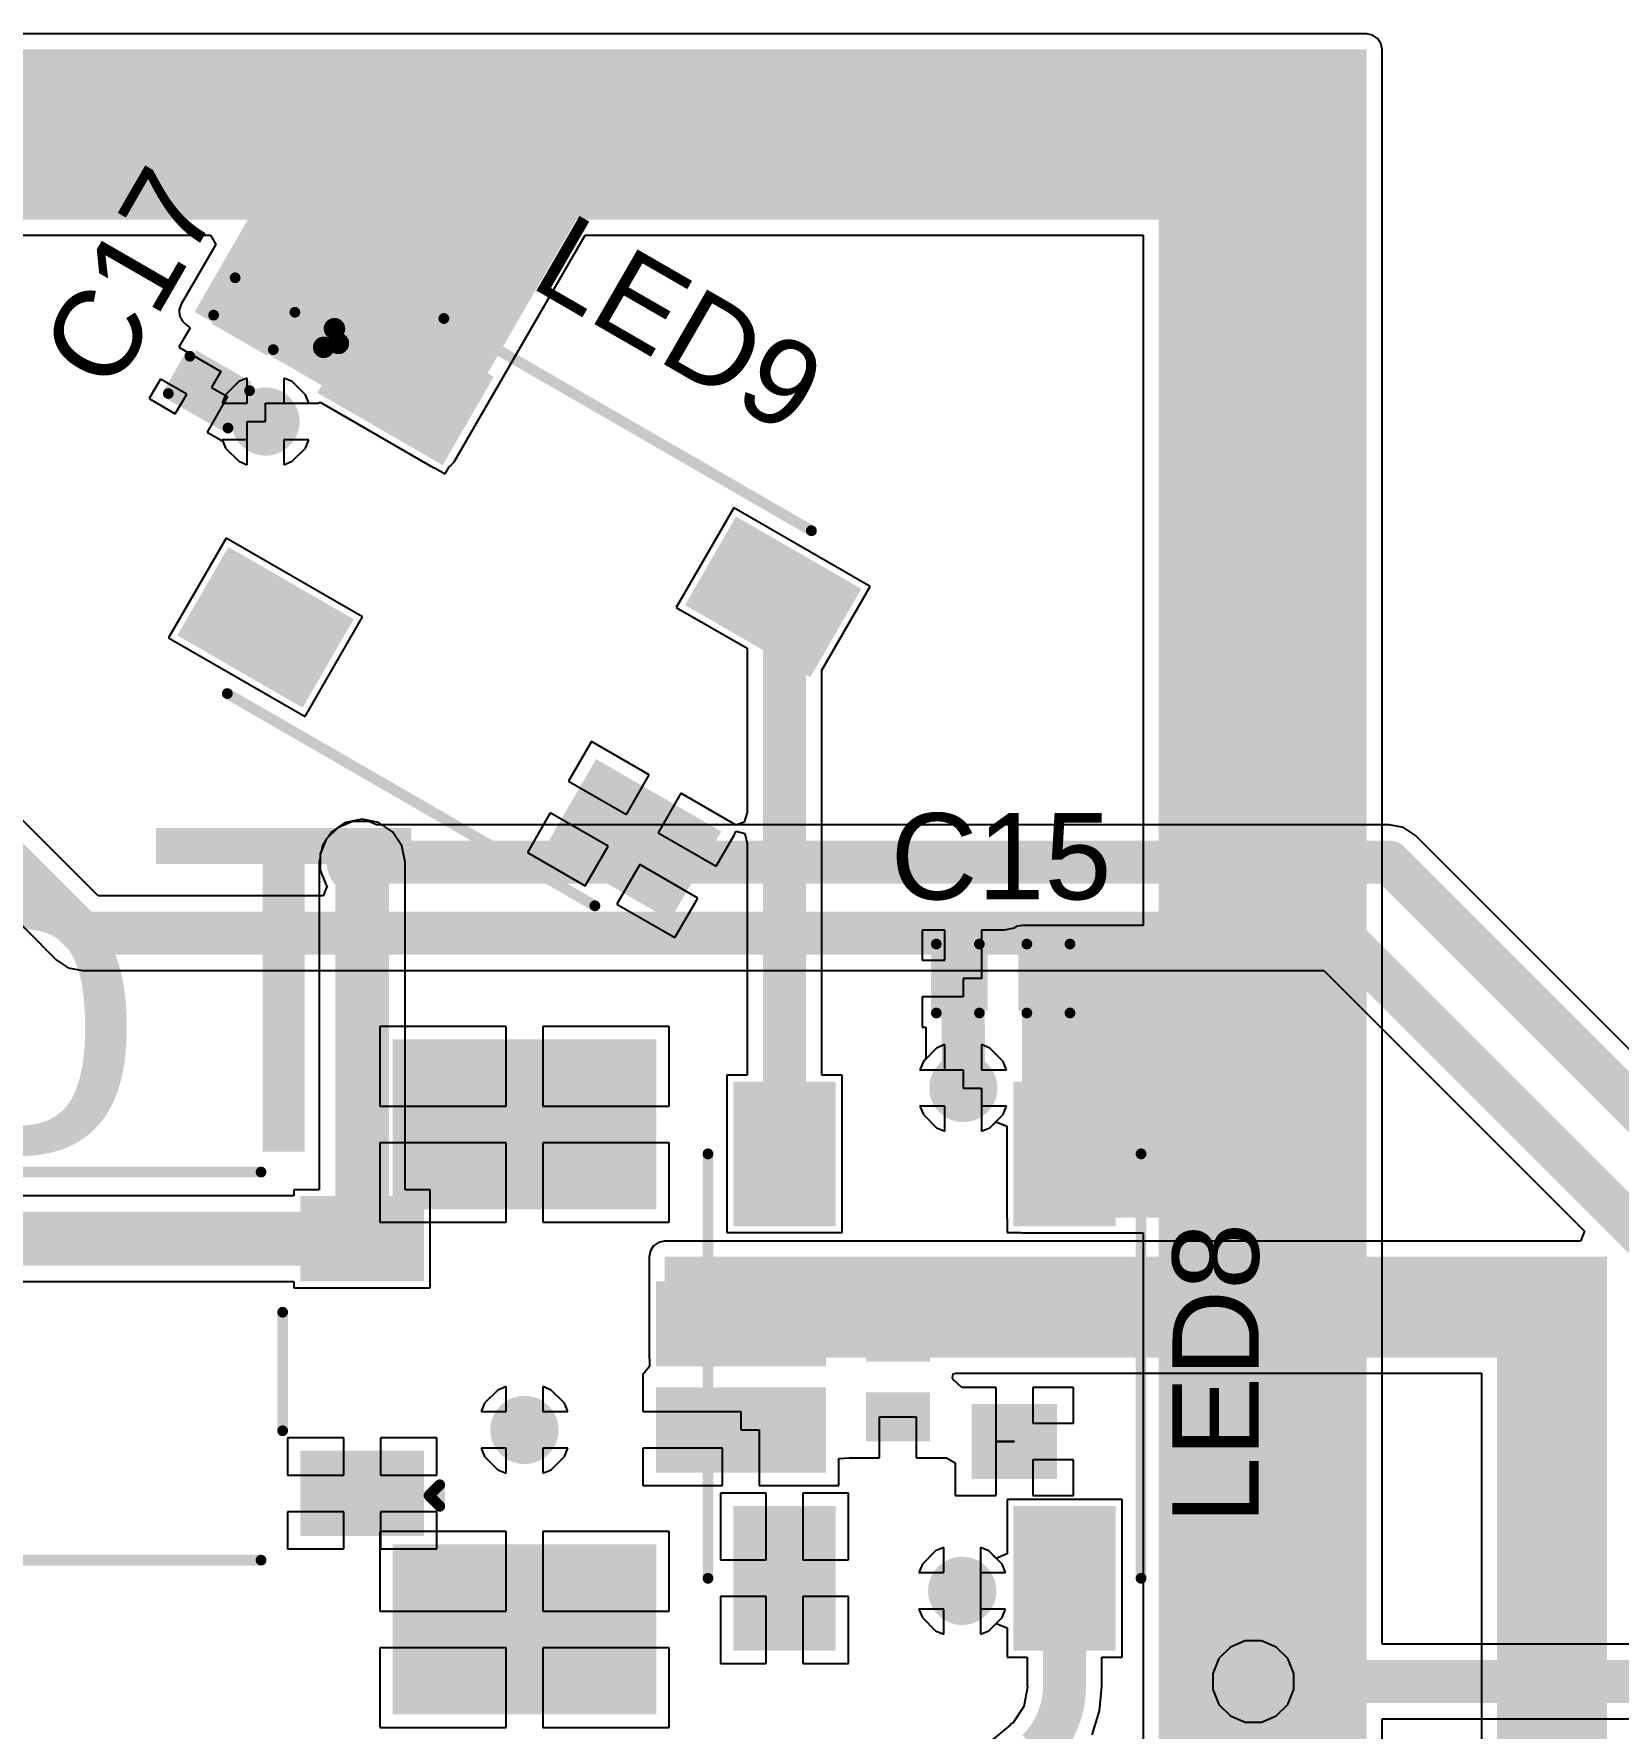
# Model space of a CAD drawing. Header units: millimetres. Extents: x -4.4 to 85, y -11.8 to 69.9.
# Drawn here: x 39.51 to 58.17, y 20.74 to 40.69 of the extents above; entities that cross this region are included whole.
import ezdxf

# ---------------------------------------------------------------- set-up
doc = ezdxf.new("R2010")
doc.units = ezdxf.units.MM
for name, color, linetype in [('BottomLayer', 5, 'Continuous'), ('BottomPaste', 16, 'Continuous'), ('BottomSolder', 6, 'Continuous'), ('TopLayer', 1, 'Continuous'), ('TopOverlay', 2, 'Continuous'), ('TopPaste', 8, 'Continuous'), ('TopSolder', 216, 'Continuous'), ('ViaHoleLayer', 16, 'Continuous')]:
    doc.layers.add(name, color=color, linetype=linetype)
doc.styles.add('Arial', font='', dxfattribs={"height": 0.2})
doc.styles.get('Arial').set_extended_font_data('Arial')

# ---------------------------------------------------------------- blocks, each defined once
blk = doc.blocks.new('GT_TC074E_H080_L1_13')
at = {"layer": 'TopLayer'}
for points in [[(-4, 1.9), (-2.75, 1.9), (-2.75, 1.1), (-4, 1.1)], [(2.75, 1.9), (4, 1.9), (4, 1.1), (2.75, 1.1)], [(-4, -1.1), (-2.75, -1.1), (-2.75, -1.9), (-4, -1.9)], [(2.75, -1.1), (4, -1.1), (4, -1.9), (2.75, -1.9)]]:
    blk.add_hatch(color=1, dxfattribs=at).paths.add_polyline_path(points)
at = {"layer": 'TopPaste'}
for points in [[(-4, 1.9), (-2.75, 1.9), (-2.75, 1.1), (-4, 1.1)], [(2.75, 1.9), (4, 1.9), (4, 1.1), (2.75, 1.1)], [(-4, -1.1), (-2.75, -1.1), (-2.75, -1.9), (-4, -1.9)], [(2.75, -1.1), (4, -1.1), (4, -1.9), (2.75, -1.9)]]:
    blk.add_hatch(color=8, dxfattribs=at).paths.add_polyline_path(points)
at = {"layer": 'TopSolder'}
for points in [[(-4.102, 2.002), (-2.648, 2.002), (-2.648, 0.998), (-4.102, 0.998)], [(2.648, 2.002), (4.102, 2.002), (4.102, 0.998), (2.648, 0.998)], [(-4.102, -0.998), (-2.648, -0.998), (-2.648, -2.002), (-4.102, -2.002)], [(2.648, -0.998), (4.102, -0.998), (4.102, -2.002), (2.648, -2.002)]]:
    blk.add_hatch(color=216, dxfattribs=at).paths.add_polyline_path(points)
at = {"layer": 'TopOverlay', "const_width": 0.127}
for points in [[(2.184, 2.286), (-2.184, 2.286)], [(-4.289, 1.652), (-4.289, 1.398)], [(-4.162, 1.525), (-4.289, 1.652)], [(-4.162, 1.525), (-4.289, 1.398)], [(-2.438, 0.762), (-2.438, -0.635)], [(2.438, 0.762), (2.438, -0.635)], [(2.184, -2.286), (-2.184, -2.286)]]:
    blk.add_lwpolyline(points, dxfattribs=at)
at = {"layer": 'TopOverlay', "const_width": 0.0635}
for points in [[(-2.216, 2.286, 1), (-2.153, 2.286, 1)], [(2.153, 2.286, 1), (2.216, 2.286, 1)], [(-4.321, 1.652, 1), (-4.258, 1.652, 1)], [(-4.321, 1.652, 1), (-4.258, 1.652, 1)], [(-4.321, 1.398, 1), (-4.258, 1.398, 1)], [(-4.321, 1.398, 1), (-4.258, 1.398, 1)], [(-4.194, 1.525, 1), (-4.131, 1.525, 1)], [(-4.194, 1.525, 1), (-4.131, 1.525, 1)], [(-2.47, 0.762, 1), (-2.407, 0.762, 1)], [(2.407, 0.762, 1), (2.47, 0.762, 1)], [(-2.47, -0.635, 1), (-2.407, -0.635, 1)], [(2.407, -0.635, 1), (2.47, -0.635, 1)], [(-2.216, -2.286, 1), (-2.153, -2.286, 1)], [(2.153, -2.286, 1), (2.216, -2.286, 1)]]:
    blk.add_lwpolyline(points, format="xyb", close=True, dxfattribs=at)
blk = doc.blocks.new('WS2812B_XF02_W_28')
at = {"layer": 'TopLayer'}
for points in [[(-3.25, 2.15), (-1.75, 2.15), (-1.75, 1.15), (-3.25, 1.15)], [(3.25, 1.15), (1.75, 1.15), (1.75, 2.15), (3.25, 2.15)], [(-3.25, -1.15), (-1.75, -1.15), (-1.75, -2.15), (-3.25, -2.15)], [(1.75, -1.15), (3.25, -1.15), (3.25, -2.15), (1.75, -2.15)]]:
    blk.add_hatch(color=1, dxfattribs=at).paths.add_polyline_path(points)
at = {"layer": 'TopPaste'}
for points in [[(-3.25, 2.15), (-1.75, 2.15), (-1.75, 1.15), (-3.25, 1.15)], [(3.25, 1.15), (1.75, 1.15), (1.75, 2.15), (3.25, 2.15)], [(-3.25, -1.15), (-1.75, -1.15), (-1.75, -2.15), (-3.25, -2.15)], [(1.75, -1.15), (3.25, -1.15), (3.25, -2.15), (1.75, -2.15)]]:
    blk.add_hatch(color=8, dxfattribs=at).paths.add_polyline_path(points)
at = {"layer": 'TopSolder'}
for points in [[(-3.352, 2.252), (-1.648, 2.252), (-1.648, 1.048), (-3.352, 1.048)], [(3.352, 1.048), (1.648, 1.048), (1.648, 2.252), (3.352, 2.252)], [(-3.352, -1.048), (-1.648, -1.048), (-1.648, -2.252), (-3.352, -2.252)], [(1.648, -1.048), (3.352, -1.048), (3.352, -2.252), (1.648, -2.252)]]:
    blk.add_hatch(color=216, dxfattribs=at).paths.add_polyline_path(points)
at = {"layer": 'TopOverlay'}
for points, const_width in [([(-2.5, 2.551), (2.5, 2.551)], 0.127), ([(-3.556, 1.549), (-3.556, 1.803)], 0.254), ([(-3.556, 1.803), (-3.429, 1.676)], 0.254), ([(-3.556, 1.549), (-3.429, 1.676)], 0.254), ([(-2.5, -2.551), (2.5, -2.551)], 0.127)]:
    blk.add_lwpolyline(points, dxfattribs=dict(at, const_width=const_width))
for points, const_width in [([(-2.532, 2.551, 1), (-2.468, 2.551, 1)], 0.0635), ([(2.468, 2.551, 1), (2.532, 2.551, 1)], 0.0635), ([(-3.619, 1.803, 1), (-3.493, 1.803, 1)], 0.127), ([(-3.619, 1.803, 1), (-3.493, 1.803, 1)], 0.127), ([(-3.493, 1.676, 1), (-3.366, 1.676, 1)], 0.127), ([(-3.493, 1.676, 1), (-3.366, 1.676, 1)], 0.127), ([(-3.619, 1.549, 1), (-3.493, 1.549, 1)], 0.127), ([(-3.619, 1.549, 1), (-3.493, 1.549, 1)], 0.127), ([(-2.532, -2.551, 1), (-2.468, -2.551, 1)], 0.0635), ([(2.468, -2.551, 1), (2.532, -2.551, 1)], 0.0635)]:
    blk.add_lwpolyline(points, format="xyb", close=True, dxfattribs=dict(at, const_width=const_width))
blk = doc.blocks.new('WS2812B_XF02_W_29')
at = {"layer": 'TopLayer'}
for points in [[(-3.25, 2.15), (-1.75, 2.15), (-1.75, 1.15), (-3.25, 1.15)], [(3.25, 1.15), (1.75, 1.15), (1.75, 2.15), (3.25, 2.15)], [(-3.25, -1.15), (-1.75, -1.15), (-1.75, -2.15), (-3.25, -2.15)], [(1.75, -1.15), (3.25, -1.15), (3.25, -2.15), (1.75, -2.15)]]:
    blk.add_hatch(color=1, dxfattribs=at).paths.add_polyline_path(points)
at = {"layer": 'TopPaste'}
for points in [[(-3.25, 2.15), (-1.75, 2.15), (-1.75, 1.15), (-3.25, 1.15)], [(3.25, 1.15), (1.75, 1.15), (1.75, 2.15), (3.25, 2.15)], [(-3.25, -1.15), (-1.75, -1.15), (-1.75, -2.15), (-3.25, -2.15)], [(1.75, -1.15), (3.25, -1.15), (3.25, -2.15), (1.75, -2.15)]]:
    blk.add_hatch(color=8, dxfattribs=at).paths.add_polyline_path(points)
at = {"layer": 'TopSolder'}
for points in [[(-3.352, 2.252), (-1.648, 2.252), (-1.648, 1.048), (-3.352, 1.048)], [(3.352, 1.048), (1.648, 1.048), (1.648, 2.252), (3.352, 2.252)], [(-3.352, -1.048), (-1.648, -1.048), (-1.648, -2.252), (-3.352, -2.252)], [(1.648, -1.048), (3.352, -1.048), (3.352, -2.252), (1.648, -2.252)]]:
    blk.add_hatch(color=216, dxfattribs=at).paths.add_polyline_path(points)
at = {"layer": 'TopOverlay'}
for points, const_width in [([(2.5, 2.551), (-2.5, 2.551)], 0.127), ([(-3.429, 1.676), (-3.556, 1.803)], 0.254), ([(-3.556, 1.549), (-3.556, 1.803)], 0.254), ([(-3.556, 1.549), (-3.429, 1.676)], 0.254), ([(2.5, -2.551), (-2.5, -2.551)], 0.127)]:
    blk.add_lwpolyline(points, dxfattribs=dict(at, const_width=const_width))
for points, const_width in [([(-2.532, 2.551, 1), (-2.468, 2.551, 1)], 0.0635), ([(2.468, 2.551, 1), (2.532, 2.551, 1)], 0.0635), ([(-3.619, 1.803, 1), (-3.493, 1.803, 1)], 0.127), ([(-3.619, 1.803, 1), (-3.493, 1.803, 1)], 0.127), ([(-3.493, 1.676, 1), (-3.365, 1.676, 1)], 0.127), ([(-3.493, 1.676, 1), (-3.365, 1.676, 1)], 0.127), ([(-3.619, 1.549, 1), (-3.493, 1.549, 1)], 0.127), ([(-3.619, 1.549, 1), (-3.493, 1.549, 1)], 0.127), ([(-2.532, -2.551, 1), (-2.468, -2.551, 1)], 0.0635), ([(2.468, -2.551, 1), (2.532, -2.551, 1)], 0.0635)]:
    blk.add_lwpolyline(points, format="xyb", close=True, dxfattribs=dict(at, const_width=const_width))
blk = doc.blocks.new('1_25_2PWB_B_37')
at = {"layer": 'BottomLayer'}
for points in [[(-3.875, 2.725), (-2.075, 2.725), (-2.075, -0.175), (-3.875, -0.175)], [(3.875, -0.175), (2.075, -0.175), (2.075, 2.725), (3.875, 2.725)], [(-1.025, -0.375), (-0.225, -0.375), (-0.225, -2.175), (-1.025, -2.175)], [(0.225, -0.375), (1.025, -0.375), (1.025, -2.175), (0.225, -2.175)]]:
    blk.add_hatch(color=5, dxfattribs=at).paths.add_polyline_path(points)
at = {"layer": 'BottomPaste'}
for points in [[(-3.875, 2.725), (-2.075, 2.725), (-2.075, -0.175), (-3.875, -0.175)], [(3.875, -0.175), (2.075, -0.175), (2.075, 2.725), (3.875, 2.725)], [(-1.025, -0.375), (-0.225, -0.375), (-0.225, -2.175), (-1.025, -2.175)], [(0.225, -0.375), (1.025, -0.375), (1.025, -2.175), (0.225, -2.175)]]:
    blk.add_hatch(color=16, dxfattribs=at).paths.add_polyline_path(points)
at = {"layer": 'BottomSolder'}
for points in [[(-3.977, 2.827), (-1.973, 2.827), (-1.973, -0.277), (-3.977, -0.277)], [(3.977, -0.277), (1.973, -0.277), (1.973, 2.827), (3.977, 2.827)], [(-1.127, -0.273), (-0.123, -0.273), (-0.123, -2.277), (-1.127, -2.277)], [(0.123, -0.273), (1.127, -0.273), (1.127, -2.277), (0.123, -2.277)]]:
    blk.add_hatch(color=6, dxfattribs=at).paths.add_polyline_path(points)
blk = doc.blocks.new('C___0402_45')
at = {"layer": 'TopLayer'}
for points in [[(-0.699, -0.318), (-0.699, 0.318), (-0.241, 0.318), (-0.241, -0.318)], [(0.241, -0.318), (0.241, 0.318), (0.699, 0.318), (0.699, -0.318)]]:
    blk.add_hatch(color=1, dxfattribs=at).paths.add_polyline_path(points)
at = {"layer": 'TopPaste'}
for points in [[(-0.699, -0.318), (-0.699, 0.318), (-0.241, 0.318), (-0.241, -0.318)], [(0.241, -0.318), (0.241, 0.318), (0.699, 0.318), (0.699, -0.318)]]:
    blk.add_hatch(color=8, dxfattribs=at).paths.add_polyline_path(points)
at = {"layer": 'TopSolder'}
for points in [[(-0.758, -0.377), (-0.758, 0.377), (-0.181, 0.377), (-0.181, -0.377)], [(0.181, -0.377), (0.181, 0.377), (0.758, 0.377), (0.758, -0.377)]]:
    blk.add_hatch(color=216, dxfattribs=at).paths.add_polyline_path(points)
at = {"layer": 'TopOverlay', "const_width": 0.127}
for points in [[(-0.787, 0.406), (-0.787, -0.406)], [(-0.787, 0.406), (-0.279, 0.406)], [(0.279, 0.406), (0.787, 0.406)], [(0.787, 0.406), (0.787, -0.406)], [(-0.787, -0.406), (-0.279, -0.406)], [(0.279, -0.406), (0.787, -0.406)]]:
    blk.add_lwpolyline(points, dxfattribs=at)
at = {"layer": 'TopOverlay', "const_width": 0.0635}
for points in [[(-0.819, 0.406, 1), (-0.756, 0.406, 1)], [(-0.819, 0.406, 1), (-0.756, 0.406, 1)], [(-0.311, 0.406, 1), (-0.248, 0.406, 1)], [(0.248, 0.406, 1), (0.311, 0.406, 1)], [(0.756, 0.406, 1), (0.819, 0.406, 1)], [(0.756, 0.406, 1), (0.819, 0.406, 1)], [(-0.819, -0.406, 1), (-0.756, -0.406, 1)], [(-0.819, -0.406, 1), (-0.756, -0.406, 1)], [(-0.311, -0.406, 1), (-0.248, -0.406, 1)], [(0.248, -0.406, 1), (0.311, -0.406, 1)], [(0.756, -0.406, 1), (0.819, -0.406, 1)], [(0.756, -0.406, 1), (0.819, -0.406, 1)]]:
    blk.add_lwpolyline(points, format="xyb", close=True, dxfattribs=at)
blk = doc.blocks.new('C___0402_47')
at = {"layer": 'TopLayer'}
for points in [[(-0.699, -0.318), (-0.699, 0.318), (-0.241, 0.318), (-0.241, -0.318)], [(0.241, -0.318), (0.241, 0.318), (0.699, 0.318), (0.699, -0.318)]]:
    blk.add_hatch(color=1, dxfattribs=at).paths.add_polyline_path(points)
at = {"layer": 'TopPaste'}
for points in [[(-0.699, -0.318), (-0.699, 0.318), (-0.241, 0.318), (-0.241, -0.318)], [(0.241, -0.318), (0.241, 0.318), (0.699, 0.318), (0.699, -0.318)]]:
    blk.add_hatch(color=8, dxfattribs=at).paths.add_polyline_path(points)
at = {"layer": 'TopSolder'}
for points in [[(-0.758, -0.377), (-0.758, 0.377), (-0.181, 0.377), (-0.181, -0.377)], [(0.181, -0.377), (0.181, 0.377), (0.758, 0.377), (0.758, -0.377)]]:
    blk.add_hatch(color=216, dxfattribs=at).paths.add_polyline_path(points)
at = {"layer": 'TopOverlay', "const_width": 0.127}
for points in [[(-0.787, -0.406), (-0.787, 0.406)], [(-0.787, 0.406), (-0.279, 0.406)], [(0.279, 0.406), (0.787, 0.406)], [(0.787, -0.406), (0.787, 0.406)], [(-0.787, -0.406), (-0.279, -0.406)], [(0.279, -0.406), (0.787, -0.406)]]:
    blk.add_lwpolyline(points, dxfattribs=at)
at = {"layer": 'TopOverlay', "const_width": 0.0635}
for points in [[(-0.819, 0.406, 1), (-0.756, 0.406, 1)], [(-0.819, 0.406, 1), (-0.756, 0.406, 1)], [(-0.311, 0.406, 1), (-0.248, 0.406, 1)], [(0.248, 0.406, 1), (0.311, 0.406, 1)], [(0.756, 0.406, 1), (0.819, 0.406, 1)], [(0.756, 0.406, 1), (0.819, 0.406, 1)], [(-0.819, -0.406, 1), (-0.756, -0.406, 1)], [(-0.819, -0.406, 1), (-0.756, -0.406, 1)], [(-0.311, -0.406, 1), (-0.248, -0.406, 1)], [(0.248, -0.406, 1), (0.311, -0.406, 1)], [(0.756, -0.406, 1), (0.819, -0.406, 1)], [(0.756, -0.406, 1), (0.819, -0.406, 1)]]:
    blk.add_lwpolyline(points, format="xyb", close=True, dxfattribs=at)
blk = doc.blocks.new('C___0603_B_58')
at = {"layer": 'BottomLayer'}
for points in [[(-1.143, -0.445), (-1.143, 0.445), (-0.381, 0.445), (-0.381, -0.445)], [(0.381, -0.445), (0.381, 0.445), (1.143, 0.445), (1.143, -0.445)]]:
    blk.add_hatch(color=5, dxfattribs=at).paths.add_polyline_path(points)
at = {"layer": 'BottomPaste'}
for points in [[(-1.143, -0.445), (-1.143, 0.445), (-0.381, 0.445), (-0.381, -0.445)], [(0.381, -0.445), (0.381, 0.445), (1.143, 0.445), (1.143, -0.445)]]:
    blk.add_hatch(color=16, dxfattribs=at).paths.add_polyline_path(points)
at = {"layer": 'BottomSolder'}
for points in [[(-1.203, -0.504), (-1.203, 0.504), (-0.321, 0.504), (-0.321, -0.504)], [(0.321, -0.504), (0.321, 0.504), (1.203, 0.504), (1.203, -0.504)]]:
    blk.add_hatch(color=6, dxfattribs=at).paths.add_polyline_path(points)
blk = doc.blocks.new('C___0402_B_60')
at = {"layer": 'BottomLayer'}
for points in [[(-0.241, 0.318), (-0.241, -0.318), (-0.699, -0.318), (-0.699, 0.318)], [(0.699, 0.318), (0.699, -0.318), (0.241, -0.318), (0.241, 0.318)]]:
    blk.add_hatch(color=5, dxfattribs=at).paths.add_polyline_path(points)
at = {"layer": 'BottomPaste'}
for points in [[(-0.241, 0.318), (-0.241, -0.318), (-0.699, -0.318), (-0.699, 0.318)], [(0.699, 0.318), (0.699, -0.318), (0.241, -0.318), (0.241, 0.318)]]:
    blk.add_hatch(color=16, dxfattribs=at).paths.add_polyline_path(points)
at = {"layer": 'BottomSolder'}
for points in [[(-0.181, 0.377), (-0.181, -0.377), (-0.758, -0.377), (-0.758, 0.377)], [(0.758, 0.377), (0.758, -0.377), (0.181, -0.377), (0.181, 0.377)]]:
    blk.add_hatch(color=6, dxfattribs=at).paths.add_polyline_path(points)

msp = doc.modelspace()

# ---------------------------------------------------------------- hatches: boundary and pattern name
at = {"layer": 'BottomLayer'}
h = msp.add_hatch(color=5, dxfattribs=at)
edge = h.paths.add_edge_path()
edge.add_arc((42.237, 36.128), 0.3, 0, 360)
h = msp.add_hatch(color=5, dxfattribs=at)
edge = h.paths.add_edge_path()
edge.add_arc((43.358, 30.937), 0.3, 0, 360)
h = msp.add_hatch(color=5, dxfattribs=at)
edge = h.paths.add_edge_path()
edge.add_arc((50.457, 28.276), 0.3, 0, 360)
for points in [[(46.937, 25.098), (57.404, 25.098), (57.404, 26.289), (46.937, 26.289)], [(56.744, 1.537), (58.039, 1.537), (58.039, 26.289), (56.744, 26.289)]]:
    msp.add_hatch(color=5, dxfattribs=at).paths.add_polyline_path(points)
h = msp.add_hatch(color=5, dxfattribs=at)
edge = h.paths.add_edge_path()
edge.add_arc((45.287, 24.248), 0.3, 0, 360)
h = msp.add_hatch(color=5, dxfattribs=at)
edge = h.paths.add_edge_path()
edge.add_arc((50.444, 22.352), 0.3, 0, 360)
h = msp.add_hatch(color=5, dxfattribs=at)
edge = h.paths.add_edge_path()
edge.add_arc((53.873, 21.285), 0.3, 0, 360)
at = {"layer": 'BottomSolder'}
h = msp.add_hatch(color=6, dxfattribs=at)
edge = h.paths.add_edge_path()
edge.add_arc((42.237, 36.128), 0.402, 0, 360)
h = msp.add_hatch(color=6, dxfattribs=at)
edge = h.paths.add_edge_path()
edge.add_arc((43.358, 30.937), 0.402, 0, 360)
h = msp.add_hatch(color=6, dxfattribs=at)
edge = h.paths.add_edge_path()
edge.add_arc((50.457, 28.276), 0.402, 0, 360)
h = msp.add_hatch(color=6, dxfattribs=at)
edge = h.paths.add_edge_path()
edge.add_arc((45.287, 24.248), 0.402, 0, 360)
h = msp.add_hatch(color=6, dxfattribs=at)
edge = h.paths.add_edge_path()
edge.add_arc((50.444, 22.352), 0.402, 0, 360)
h = msp.add_hatch(color=6, dxfattribs=at)
edge = h.paths.add_edge_path()
edge.add_arc((53.873, 21.285), 0.402, 0, 360)
at = {"layer": 'TopLayer'}
for points in [[(24.155, 38.506), (55.21, 38.506), (55.21, 40.513), (24.155, 40.513)], [(52.759, 10.369), (55.21, 10.369), (55.21, 40.513), (52.759, 40.513)], [(41.401, 37.419), (44.303, 35.744), (45.898, 38.506), (42.996, 40.182)], [(55.21, 30.01), (51.15, 30.01), (51.15, 26.75), (55.21, 26.75)]]:
    msp.add_hatch(color=1, dxfattribs=at).paths.add_polyline_path(points)
h = msp.add_hatch(color=1, dxfattribs=at)
edge = h.paths.add_edge_path()
edge.add_arc((42.237, 36.128), 0.3, 0, 360)
h = msp.add_hatch(color=1, dxfattribs=at)
edge = h.paths.add_edge_path()
edge.add_arc((43.358, 30.937), 0.3, 0, 360)
h = msp.add_hatch(color=1, dxfattribs=at)
edge = h.paths.add_edge_path()
edge.add_arc((50.457, 28.276), 0.3, 0, 360)
h = msp.add_hatch(color=1, dxfattribs=at)
edge = h.paths.add_edge_path()
edge.add_arc((45.287, 24.248), 0.3, 0, 360)
h = msp.add_hatch(color=1, dxfattribs=at)
edge = h.paths.add_edge_path()
edge.add_arc((50.444, 22.352), 0.3, 0, 360)
h = msp.add_hatch(color=1, dxfattribs=at)
edge = h.paths.add_edge_path()
edge.add_arc((53.873, 21.285), 0.3, 0, 360)
at = {"layer": 'TopSolder'}
h = msp.add_hatch(color=216, dxfattribs=at)
edge = h.paths.add_edge_path()
edge.add_arc((42.237, 36.128), 0.402, 0, 360)
h = msp.add_hatch(color=216, dxfattribs=at)
edge = h.paths.add_edge_path()
edge.add_arc((43.358, 30.937), 0.402, 0, 360)
h = msp.add_hatch(color=216, dxfattribs=at)
edge = h.paths.add_edge_path()
edge.add_arc((50.457, 28.276), 0.402, 0, 360)
h = msp.add_hatch(color=216, dxfattribs=at)
edge = h.paths.add_edge_path()
edge.add_arc((45.287, 24.248), 0.402, 0, 360)
h = msp.add_hatch(color=216, dxfattribs=at)
edge = h.paths.add_edge_path()
edge.add_arc((50.444, 22.352), 0.402, 0, 360)
h = msp.add_hatch(color=216, dxfattribs=at)
edge = h.paths.add_edge_path()
edge.add_arc((53.873, 21.285), 0.402, 0, 360)
at = {"layer": 'ViaHoleLayer'}
h = msp.add_hatch(color=16, dxfattribs=at)
edge = h.paths.add_edge_path()
edge.add_arc((42.237, 36.128), 0.15, 0, 360)
h = msp.add_hatch(color=16, dxfattribs=at)
edge = h.paths.add_edge_path()
edge.add_arc((43.358, 30.937), 0.15, 0, 360)
h = msp.add_hatch(color=16, dxfattribs=at)
edge = h.paths.add_edge_path()
edge.add_arc((50.457, 28.276), 0.15, 0, 360)
h = msp.add_hatch(color=16, dxfattribs=at)
edge = h.paths.add_edge_path()
edge.add_arc((45.287, 24.248), 0.15, 0, 360)
h = msp.add_hatch(color=16, dxfattribs=at)
edge = h.paths.add_edge_path()
edge.add_arc((50.444, 22.352), 0.15, 0, 360)
h = msp.add_hatch(color=16, dxfattribs=at)
edge = h.paths.add_edge_path()
edge.add_arc((53.873, 21.285), 0.15, 0, 360)

# ---------------------------------------------------------------- linework, layer by layer
at = {"layer": 'BottomLayer'}
for p, q in [((41.923, 36.598), (41.767, 36.442)), ((42.021, 36.638), (41.923, 36.598)), ((42.021, 36.344), (42.021, 36.638)), ((42.551, 36.598), (42.453, 36.638)), ((42.453, 36.638), (42.453, 36.344)), ((42.707, 36.442), (42.551, 36.598)), ((41.767, 36.442), (41.727, 36.344)), ((41.727, 36.344), (42.021, 36.344)), ((42.453, 36.344), (42.747, 36.344)), ((42.747, 36.344), (42.707, 36.442)), ((42.021, 35.912), (41.727, 35.912)), ((41.727, 35.912), (41.767, 35.814)), ((41.767, 35.814), (41.923, 35.659)), ((42.021, 35.618), (42.021, 35.912)), ((42.747, 35.912), (42.453, 35.912)), ((42.453, 35.912), (42.453, 35.618)), ((42.551, 35.659), (42.707, 35.814)), ((42.707, 35.814), (42.747, 35.912)), ((41.923, 35.659), (42.021, 35.618)), ((42.453, 35.618), (42.551, 35.659)), ((40.264, 30.539), (37.859, 32.944)), ((37.107, 32.45), (39.77, 29.788)), ((43.087, 31.342), (42.953, 31.208)), ((43.263, 31.415), (43.087, 31.342)), ((43.453, 31.415), (43.263, 31.415)), ((43.543, 31.377), (43.453, 31.415)), ((55.474, 31.377), (43.543, 31.377)), ((55.642, 31.344), (55.474, 31.377)), ((55.785, 31.249), (55.642, 31.344)), ((42.953, 31.208), (42.88, 31.032)), ((60.196, 26.837), (55.785, 31.249)), ((42.88, 31.032), (42.88, 30.842)), ((42.88, 30.842), (42.953, 30.667)), ((42.914, 30.539), (40.264, 30.539)), ((42.963, 30.657), (42.914, 30.539)), ((42.953, 30.667), (42.963, 30.657)), ((39.77, 29.788), (39.913, 29.692)), ((39.913, 29.692), (40.081, 29.659)), ((40.081, 29.659), (54.705, 29.659)), ((54.705, 29.659), (57.776, 26.588)), ((45.071, 29.002), (43.583, 29.002)), ((43.583, 29.002), (43.583, 28.064)), ((45.071, 28.064), (45.071, 29.002)), ((46.991, 29.002), (45.503, 29.002)), ((45.503, 29.002), (45.503, 28.064)), ((46.991, 28.064), (46.991, 29.002)), ((50.143, 28.746), (49.987, 28.59)), ((50.241, 28.787), (50.143, 28.746)), ((50.241, 28.492), (50.241, 28.787)), ((50.77, 28.746), (50.672, 28.787)), ((50.672, 28.787), (50.672, 28.492)), ((50.926, 28.59), (50.77, 28.746)), ((49.987, 28.59), (49.946, 28.492)), ((50.967, 28.492), (50.926, 28.59)), ((49.946, 28.492), (50.241, 28.492)), ((50.672, 28.492), (50.967, 28.492)), ((43.583, 28.064), (45.071, 28.064)), ((45.503, 28.064), (46.991, 28.064)), ((50.241, 28.061), (49.946, 28.061)), ((49.946, 28.061), (49.987, 27.963)), ((49.987, 27.963), (50.143, 27.807)), ((50.241, 27.766), (50.241, 28.061)), ((50.967, 28.061), (50.672, 28.061)), ((50.672, 28.061), (50.672, 27.766)), ((50.77, 27.807), (50.926, 27.963)), ((50.926, 27.963), (50.967, 28.061)), ((50.143, 27.807), (50.241, 27.766)), ((50.672, 27.766), (50.77, 27.807)), ((45.071, 27.632), (43.583, 27.632)), ((43.583, 27.632), (43.583, 26.694)), ((45.071, 26.694), (45.071, 27.632)), ((46.991, 27.632), (45.503, 27.632)), ((45.503, 27.632), (45.503, 26.694)), ((46.991, 26.694), (46.991, 27.632)), ((43.583, 26.694), (45.071, 26.694)), ((45.503, 26.694), (46.991, 26.694)), ((57.776, 26.588), (57.728, 26.47)), ((46.77, 26.358), (46.756, 26.289)), ((46.809, 26.417), (46.77, 26.358)), ((46.868, 26.456), (46.809, 26.417)), ((46.937, 26.47), (46.868, 26.456)), ((57.728, 26.47), (46.937, 26.47)), ((46.756, 26.289), (46.756, 25.098)), ((46.759, 24.997), (46.683, 24.902)), ((46.756, 25.098), (46.759, 25.08)), ((46.759, 25.08), (46.759, 24.997)), ((45.071, 24.758), (44.973, 24.718)), ((45.071, 24.464), (45.071, 24.758)), ((45.601, 24.718), (45.503, 24.758)), ((45.503, 24.758), (45.503, 24.464)), ((46.683, 24.902), (46.683, 24.825)), ((46.683, 24.825), (46.683, 24.464)), ((50.331, 24.861), (50.338, 24.907)), ((50.342, 24.839), (50.331, 24.861)), ((50.338, 24.907), (50.372, 24.917)), ((50.44, 24.746), (50.342, 24.839)), ((50.372, 24.917), (56.562, 24.917)), ((56.562, 24.917), (56.562, 1.537)), ((44.817, 24.562), (44.777, 24.464)), ((44.973, 24.718), (44.817, 24.562)), ((45.757, 24.562), (45.601, 24.718)), ((45.797, 24.464), (45.757, 24.562)), ((50.842, 24.746), (50.44, 24.746)), ((50.842, 24.111), (50.842, 24.746)), ((51.756, 24.746), (51.274, 24.746)), ((51.274, 24.746), (51.274, 24.327)), ((51.756, 24.327), (51.756, 24.746)), ((44.777, 24.464), (45.071, 24.464)), ((45.503, 24.464), (45.797, 24.464)), ((46.683, 24.464), (47.837, 24.464)), ((47.837, 24.464), (47.837, 24.248)), ((49.47, 23.92), (49.47, 24.403)), ((49.47, 24.403), (49.902, 24.403)), ((49.902, 24.403), (49.902, 23.92)), ((47.837, 24.248), (48.053, 24.248)), ((48.053, 24.248), (48.053, 23.594)), ((51.274, 24.327), (51.756, 24.327)), ((45.071, 24.032), (44.777, 24.032)), ((44.777, 24.032), (44.817, 23.934)), ((45.071, 23.738), (45.071, 24.032)), ((45.797, 24.032), (45.503, 24.032)), ((45.503, 24.032), (45.503, 23.738)), ((45.757, 23.934), (45.797, 24.032)), ((47.621, 24.032), (46.683, 24.032)), ((46.683, 24.032), (46.683, 23.594)), ((47.621, 23.594), (47.621, 24.032)), ((50.842, 23.476), (50.842, 24.111)), ((50.842, 24.111), (51.058, 24.111)), ((51.058, 24.111), (50.842, 24.111)), ((51.058, 24.111), (51.058, 24.111)), ((44.817, 23.934), (44.973, 23.778)), ((44.973, 23.778), (45.071, 23.738)), ((45.503, 23.738), (45.601, 23.778)), ((45.601, 23.778), (45.757, 23.934)), ((48.991, 23.913), (49.115, 23.92)), ((48.991, 23.594), (48.991, 23.913)), ((49.115, 23.92), (49.118, 23.92)), ((49.118, 23.92), (49.47, 23.92)), ((49.902, 23.92), (50.232, 23.92)), ((50.232, 23.92), (50.258, 23.92)), ((50.258, 23.92), (50.359, 23.859)), ((50.359, 23.859), (50.359, 23.476)), ((51.756, 23.895), (51.274, 23.895)), ((51.274, 23.895), (51.274, 23.476)), ((51.756, 23.476), (51.756, 23.895)), ((46.683, 23.594), (47.621, 23.594)), ((48.053, 23.594), (48.991, 23.594)), ((50.359, 23.476), (50.842, 23.476)), ((51.274, 23.476), (51.756, 23.476)), ((45.071, 23.052), (43.583, 23.052)), ((43.583, 23.052), (43.583, 22.114)), ((45.071, 22.114), (45.071, 23.052)), ((46.991, 23.052), (45.503, 23.052)), ((45.503, 23.052), (45.503, 22.114)), ((46.991, 22.114), (46.991, 23.052)), ((50.131, 22.822), (49.975, 22.666)), ((50.228, 22.862), (50.131, 22.822)), ((50.228, 22.568), (50.228, 22.862)), ((50.758, 22.822), (50.66, 22.862)), ((50.66, 22.862), (50.66, 22.568)), ((50.914, 22.666), (50.758, 22.822)), ((49.975, 22.666), (49.934, 22.568)), ((49.934, 22.568), (50.228, 22.568)), ((50.66, 22.568), (50.955, 22.568)), ((50.955, 22.568), (50.914, 22.666)), ((43.583, 22.114), (45.071, 22.114)), ((45.503, 22.114), (46.991, 22.114)), ((50.228, 22.136), (49.934, 22.136)), ((49.934, 22.136), (49.975, 22.038)), ((49.975, 22.038), (50.131, 21.882)), ((50.228, 21.842), (50.228, 22.136)), ((50.955, 22.136), (50.66, 22.136)), ((50.66, 22.136), (50.66, 21.842)), ((50.758, 21.882), (50.914, 22.038)), ((50.914, 22.038), (50.955, 22.136)), ((50.131, 21.882), (50.228, 21.842)), ((50.66, 21.842), (50.758, 21.882)), ((53.778, 21.763), (53.603, 21.69)), ((53.968, 21.763), (53.778, 21.763)), ((54.144, 21.69), (53.968, 21.763)), ((45.071, 21.682), (43.583, 21.682)), ((43.583, 21.682), (43.583, 20.744)), ((45.071, 20.744), (45.071, 21.682)), ((46.991, 21.682), (45.503, 21.682)), ((45.503, 21.682), (45.503, 20.744)), ((46.991, 20.744), (46.991, 21.682)), ((53.468, 21.556), (53.396, 21.38)), ((53.603, 21.69), (53.468, 21.556)), ((54.278, 21.556), (54.144, 21.69)), ((54.351, 21.38), (54.278, 21.556)), ((53.396, 21.38), (53.396, 21.19)), ((54.351, 21.19), (54.351, 21.38)), ((53.396, 21.19), (53.468, 21.015)), ((54.278, 21.015), (54.351, 21.19)), ((53.468, 21.015), (53.603, 20.88)), ((54.144, 20.88), (54.278, 21.015)), ((53.603, 20.88), (53.778, 20.807)), ((53.778, 20.807), (53.968, 20.807)), ((53.968, 20.807), (54.144, 20.88)), ((43.583, 20.744), (45.071, 20.744)), ((45.503, 20.744), (46.991, 20.744))]:
    msp.add_line(p, q, dxfattribs=at)
at = {"layer": 'BottomLayer', "const_width": 0.508}
for points in [[(37.419, 32.762), (40.081, 30.099)], [(43.358, 30.937), (55.474, 30.937)], [(55.474, 30.937), (60.014, 26.397)], [(40.081, 30.099), (54.887, 30.099)], [(54.887, 30.099), (60.267, 24.719)]]:
    msp.add_lwpolyline(points, dxfattribs=at)
at = {"layer": 'BottomLayer', "const_width": 0.254}
for points in [[(43.231, 30.937, 1), (43.485, 30.937, 1)], [(55.347, 30.937, 1), (55.601, 30.937, 1)], [(55.347, 30.937, 1), (55.601, 30.937, 1)], [(39.954, 30.099, 1), (40.208, 30.099, 1)], [(39.954, 30.099, 1), (40.208, 30.099, 1)], [(54.76, 30.099, 1), (55.014, 30.099, 1)], [(54.76, 30.099, 1), (55.014, 30.099, 1)]]:
    msp.add_lwpolyline(points, format="xyb", close=True, dxfattribs=at)
at = {"layer": 'TopLayer'}
for p, q in [((55.21, 40.694), (24.106, 40.694)), ((55.279, 40.68), (55.21, 40.694)), ((55.338, 40.641), (55.279, 40.68)), ((55.377, 40.582), (55.338, 40.641)), ((55.391, 40.513), (55.377, 40.582)), ((55.391, 21.725), (55.391, 40.513)), ((30.756, 38.325), (41.587, 38.325)), ((41.587, 38.325), (41.651, 38.215)), ((44.46, 35.653), (46.002, 38.325)), ((46.002, 38.325), (52.577, 38.325)), ((52.577, 38.325), (52.577, 30.191)), ((41.651, 38.215), (41.244, 37.51)), ((41.244, 37.51), (41.221, 37.443)), ((41.221, 37.443), (41.225, 37.373)), ((41.225, 37.373), (41.257, 37.309)), ((41.349, 37.233), (41.215, 37.002)), ((41.257, 37.309), (41.31, 37.262)), ((41.31, 37.262), (41.349, 37.233)), ((41.215, 37.002), (41.71, 36.716)), ((41, 36.628), (40.866, 36.397)), ((41.308, 36.45), (41, 36.628)), ((41.71, 36.716), (41.602, 36.529)), ((41.602, 36.529), (41.789, 36.421)), ((40.866, 36.397), (41.174, 36.219)), ((41.174, 36.219), (41.308, 36.45)), ((41.789, 36.421), (41.548, 36.003)), ((42.237, 36.128), (42.237, 36.344)), ((42.237, 36.344), (42.866, 36.344)), ((42.866, 36.344), (42.88, 36.356)), ((42.88, 36.356), (44.212, 35.587)), ((42.021, 35.618), (42.021, 36.128)), ((42.021, 36.128), (42.237, 36.128)), ((41.548, 36.003), (41.733, 35.897)), ((41.733, 35.897), (41.767, 35.814)), ((41.767, 35.814), (41.923, 35.659)), ((42.747, 35.912), (42.453, 35.912)), ((42.453, 35.912), (42.453, 35.618)), ((42.551, 35.659), (42.707, 35.814)), ((42.707, 35.814), (42.747, 35.912)), ((41.923, 35.659), (42.021, 35.618)), ((42.453, 35.618), (42.551, 35.659)), ((44.212, 35.587), (44.229, 35.581)), ((44.229, 35.581), (44.352, 35.51)), ((44.352, 35.51), (44.399, 35.593)), ((44.399, 35.593), (44.413, 35.6)), ((44.413, 35.6), (44.46, 35.653)), ((44.46, 35.653), (44.46, 35.653)), ((47.752, 35.112), (47.075, 33.938)), ((49.359, 34.184), (47.752, 35.112)), ((41.772, 34.754), (41.095, 33.58)), ((43.379, 33.826), (41.772, 34.754)), ((48.79, 33.199), (49.359, 34.184)), ((47.075, 33.938), (47.91, 33.456)), ((42.702, 32.652), (43.379, 33.826)), ((41.095, 33.58), (42.702, 32.652)), ((47.91, 33.456), (47.91, 31.52)), ((48.79, 28.428), (48.79, 33.199)), ((46.075, 32.358), (45.805, 31.892)), ((46.757, 31.964), (46.075, 32.358)), ((46.488, 31.498), (46.757, 31.964)), ((45.805, 31.892), (46.488, 31.498)), ((47.131, 31.748), (46.862, 31.282)), ((47.726, 31.405), (47.131, 31.748)), ((43.082, 31.337), (43.018, 31.294)), ((43.087, 31.342), (43.082, 31.337)), ((43.094, 31.345), (43.087, 31.342)), ((43.182, 31.404), (43.094, 31.345)), ((43.375, 31.442), (43.182, 31.404)), ((43.568, 31.404), (43.375, 31.442)), ((43.732, 31.294), (43.568, 31.404)), ((45.59, 31.518), (45.321, 31.052)), ((46.272, 31.124), (45.59, 31.518)), ((47.783, 31.372), (47.726, 31.405)), ((47.874, 31.408), (47.783, 31.372)), ((47.91, 31.52), (47.874, 31.408)), ((47.874, 31.408), (47.874, 31.408)), ((47.874, 31.408), (47.874, 31.408)), ((42.941, 31.179), (42.908, 31.13)), ((42.953, 31.208), (42.941, 31.179)), ((42.975, 31.23), (42.953, 31.208)), ((43.018, 31.294), (42.975, 31.23)), ((43.842, 31.13), (43.732, 31.294)), ((46.862, 31.282), (47.544, 30.888)), ((47.544, 30.888), (47.756, 31.255)), ((47.756, 31.255), (47.783, 31.301)), ((47.783, 31.301), (47.882, 31.274)), ((47.882, 31.274), (47.882, 31.274)), ((47.882, 31.274), (47.882, 31.274)), ((47.882, 31.274), (47.91, 31.158)), ((47.91, 31.158), (47.91, 28.428)), ((42.88, 30.987), (42.87, 30.937)), ((42.87, 30.937), (42.87, 27.078)), ((42.897, 31.074), (42.88, 31.032)), ((42.88, 31.032), (42.88, 30.987)), ((42.908, 31.13), (42.897, 31.074)), ((43.88, 30.937), (43.842, 31.13)), ((43.88, 27.078), (43.88, 30.937)), ((45.321, 31.052), (46.003, 30.658)), ((46.003, 30.658), (46.272, 31.124)), ((46.646, 30.908), (46.377, 30.442)), ((47.329, 30.514), (46.646, 30.908)), ((46.377, 30.442), (47.06, 30.048)), ((47.06, 30.048), (47.329, 30.514)), ((51.056, 30.161), (50.939, 30.137)), ((51.081, 30.178), (51.056, 30.161)), ((51.15, 30.191), (51.081, 30.178)), ((52.577, 30.191), (51.15, 30.191)), ((50.24, 30.137), (49.974, 30.137)), ((49.974, 30.137), (49.974, 29.781)), ((50.24, 29.781), (50.24, 30.137)), ((50.939, 30.137), (50.672, 30.137)), ((50.672, 30.137), (50.672, 29.566)), ((50.939, 30.137), (50.939, 30.137)), ((49.974, 29.781), (50.24, 29.781)), ((50.672, 29.566), (50.456, 29.566)), ((50.456, 29.566), (50.456, 29.35)), ((50.456, 29.35), (49.974, 29.35)), ((49.974, 29.35), (49.974, 28.994)), ((49.974, 28.994), (50.016, 28.994)), ((50.016, 28.994), (50.016, 28.62)), ((49.987, 28.59), (49.946, 28.492)), ((50.016, 28.62), (49.987, 28.59)), ((47.91, 28.428), (47.672, 28.428)), ((47.672, 28.428), (47.672, 26.572)), ((49.028, 28.428), (48.79, 28.428)), ((49.028, 26.572), (49.028, 28.428)), ((49.946, 28.492), (50.457, 28.492)), ((50.457, 28.492), (50.457, 28.276)), ((50.457, 28.276), (50.672, 28.276)), ((50.672, 28.276), (50.672, 27.766)), ((50.241, 28.061), (49.946, 28.061)), ((49.946, 28.061), (49.987, 27.963)), ((49.987, 27.963), (50.143, 27.807)), ((50.241, 27.766), (50.241, 28.061)), ((50.143, 27.807), (50.241, 27.766)), ((50.672, 27.766), (50.77, 27.807)), ((50.77, 27.807), (50.842, 27.878)), ((50.842, 27.878), (50.969, 27.826)), ((50.969, 27.826), (50.969, 26.75)), ((42.572, 27.005), (37.428, 27.005)), ((42.87, 27.078), (42.572, 27.078)), ((42.572, 27.078), (42.572, 27.005)), ((44.178, 27.078), (43.88, 27.078)), ((44.178, 25.922), (44.178, 27.078)), ((50.969, 26.75), (50.972, 26.732)), ((47.672, 26.572), (49.028, 26.572)), ((50.972, 26.732), (50.972, 26.572)), ((50.972, 26.572), (51.132, 26.572)), ((51.132, 26.572), (51.15, 26.569)), ((51.15, 26.569), (52.577, 26.569)), ((52.577, 26.569), (52.577, 13.798)), ((37.428, 25.995), (42.572, 25.995)), ((42.572, 25.995), (42.572, 25.922)), ((42.572, 25.922), (44.178, 25.922)), ((45.071, 24.758), (44.973, 24.718)), ((45.071, 24.464), (45.071, 24.758)), ((45.601, 24.718), (45.503, 24.758)), ((45.503, 24.758), (45.503, 24.464)), ((44.817, 24.562), (44.777, 24.464)), ((44.973, 24.718), (44.817, 24.562)), ((45.757, 24.562), (45.601, 24.718)), ((45.797, 24.464), (45.757, 24.562)), ((44.777, 24.464), (45.071, 24.464)), ((45.503, 24.464), (45.797, 24.464)), ((43.159, 24.154), (42.496, 24.154)), ((42.496, 24.154), (42.496, 23.716)), ((43.159, 23.716), (43.159, 24.154)), ((44.254, 24.154), (43.591, 24.154)), ((43.591, 24.154), (43.591, 23.716)), ((44.254, 23.716), (44.254, 24.154)), ((45.071, 24.032), (44.777, 24.032)), ((44.777, 24.032), (44.817, 23.934)), ((45.071, 23.738), (45.071, 24.032)), ((45.797, 24.032), (45.503, 24.032)), ((45.503, 24.032), (45.503, 23.738)), ((45.757, 23.934), (45.797, 24.032)), ((44.817, 23.934), (44.973, 23.778)), ((44.973, 23.778), (45.071, 23.738)), ((45.503, 23.738), (45.601, 23.778)), ((45.601, 23.778), (45.757, 23.934)), ((42.496, 23.716), (43.159, 23.716)), ((43.591, 23.716), (44.254, 23.716)), ((48.134, 23.504), (47.596, 23.504)), ((47.596, 23.504), (47.596, 22.716)), ((48.134, 22.716), (48.134, 23.504)), ((49.104, 23.504), (48.566, 23.504)), ((48.566, 23.504), (48.566, 22.716)), ((49.104, 22.716), (49.104, 23.504)), ((52.328, 23.428), (50.972, 23.428)), ((50.972, 23.428), (50.972, 22.787)), ((52.328, 21.572), (52.328, 23.428)), ((43.159, 23.284), (42.496, 23.284)), ((42.496, 23.284), (42.496, 22.846)), ((43.159, 22.846), (43.159, 23.284)), ((44.254, 23.284), (43.591, 23.284)), ((43.591, 23.284), (43.591, 22.846)), ((44.254, 22.846), (44.254, 23.284)), ((42.496, 22.846), (43.159, 22.846)), ((43.591, 22.846), (44.254, 22.846)), ((50.131, 22.822), (49.975, 22.666)), ((50.228, 22.862), (50.131, 22.822)), ((50.228, 22.568), (50.228, 22.862)), ((50.758, 22.822), (50.66, 22.862)), ((50.66, 22.862), (50.66, 22.352)), ((50.845, 22.735), (50.758, 22.822)), ((50.972, 22.787), (50.845, 22.735)), ((47.596, 22.716), (48.134, 22.716)), ((48.566, 22.716), (49.104, 22.716)), ((49.975, 22.666), (49.934, 22.568)), ((49.934, 22.568), (50.228, 22.568)), ((48.134, 22.284), (47.596, 22.284)), ((47.596, 22.284), (47.596, 21.496)), ((48.134, 21.496), (48.134, 22.284)), ((49.104, 22.284), (48.566, 22.284)), ((48.566, 22.284), (48.566, 21.496)), ((49.104, 21.496), (49.104, 22.284)), ((50.66, 22.352), (50.66, 21.842)), ((50.228, 22.136), (49.934, 22.136)), ((49.934, 22.136), (49.975, 22.038)), ((49.975, 22.038), (50.131, 21.882)), ((50.228, 21.842), (50.228, 22.136)), ((50.758, 21.882), (50.845, 21.969)), ((50.845, 21.969), (50.972, 21.917)), ((50.131, 21.882), (50.228, 21.842)), ((50.66, 21.842), (50.758, 21.882)), ((50.972, 21.917), (50.972, 21.572)), ((50.972, 21.572), (51.21, 21.572)), ((51.21, 21.572), (51.21, 21.237)), ((52.09, 21.237), (52.09, 21.572)), ((52.09, 21.572), (52.328, 21.572)), ((60.927, 21.725), (55.391, 21.725)), ((47.596, 21.496), (48.134, 21.496)), ((48.566, 21.496), (49.104, 21.496)), ((51.214, 21.216), (51.169, 20.988)), ((51.21, 21.237), (51.214, 21.216)), ((52.06, 20.94), (52.088, 21.225)), ((52.088, 21.225), (52.09, 21.237)), ((51.169, 20.988), (51.04, 20.795)), ((51.014, 20.772), (50.763, 20.565)), ((51.022, 20.784), (51.014, 20.772)), ((51.04, 20.795), (51.022, 20.784)), ((51.973, 20.655), (52.06, 20.94)), ((55.391, 10.369), (55.391, 20.845)), ((55.391, 20.845), (60.927, 20.845))]:
    msp.add_line(p, q, dxfattribs=at)
for points, const_width in [([(41.602, 36.529), (42.237, 36.128)], 0.508), ([(48.35, 27.5), (48.35, 33.74)], 0.508), ([(43.375, 26.5), (43.375, 30.937)], 0.635), ([(50.456, 29.566), (50.457, 28.276)], 0.508), ([(36.625, 26.5), (43.375, 26.5)], 0.635), ([(51.65, 21.237), (51.65, 22.5)], 0.508), ([(53.873, 21.387), (53.975, 21.285)], 0.508), ([(53.975, 21.285), (61.112, 21.285)], 0.508)]:
    msp.add_lwpolyline(points, dxfattribs=dict(at, const_width=const_width))
for points, const_width in [([(41.475, 36.529, 1), (41.729, 36.529, 1)], 0.254), ([(42.11, 36.128, 1), (42.364, 36.128, 1)], 0.254), ([(48.09, 34.061, 1), (48.344, 34.061, 1)], 0.254), ([(48.223, 33.74, 1), (48.477, 33.74, 1)], 0.254), ([(48.223, 33.74, 1), (48.477, 33.74, 1)], 0.254), ([(43.216, 30.937, 1), (43.534, 30.937, 1)], 0.318), ([(50.329, 29.566, 1), (50.583, 29.566, 1)], 0.254), ([(50.33, 28.276, 1), (50.584, 28.276, 1)], 0.254), ([(48.223, 27.5, 1), (48.477, 27.5, 1)], 0.254), ([(43.216, 26.5, 1), (43.534, 26.5, 1)], 0.318), ([(43.216, 26.5, 1), (43.534, 26.5, 1)], 0.318), ([(51.523, 22.5, 1), (51.777, 22.5, 1)], 0.254), ([(53.746, 21.387, 1), (54, 21.387, 1)], 0.254), ([(51.523, 21.237, 1), (51.777, 21.237, 1)], 0.254), ([(51.523, 21.237, 1), (51.777, 21.237, 1)], 0.254), ([(53.848, 21.285, 1), (54.102, 21.285, 1)], 0.254), ([(53.848, 21.285, 1), (54.102, 21.285, 1)], 0.254)]:
    msp.add_lwpolyline(points, format="xyb", close=True, dxfattribs=dict(at, const_width=const_width))
at = {"layer": 'TopLayer', "const_width": 0.508}
for points in [[(48.217, 34.061, -0.198912), (48.35, 33.74)], [(51.65, 21.237, -0.198912), (51.333, 20.472)]]:
    msp.add_lwpolyline(points, format="xyb", dxfattribs=at)

# ---------------------------------------------------------------- block references
for name, p, rotation in [('WS2812B_XF02_W_28', (45.227, 33.882), 329.9999999999999), ('C___0402_45', (41.837, 36.936), 59.99999999999999), ('1_25_2PWB_B_37', (46.562, 24.873), 90), ('WS2812B_XF02_W_29', (50, 25), 270), ('GT_TC074E_H080_L1_13', (40, 25), 180), ('C___0603_B_58', (51.058, 24.873), 90), ('C___0402_B_60', (49.686, 24.873), 90)]:
    msp.add_blockref(name, p, dxfattribs=dict(rotation=rotation))
msp.add_blockref('C___0402_47', (50.926, 29.566))

# ---------------------------------------------------------------- texts
at = {"layer": 'TopOverlay', "style": 'Arial'}
for s, height, rotation, p in [('C17', 1.016, 60, (40.433, 36.444)), ('LED9', 1.016, 330, (45.327, 37.728)), ('IoT', 3.81, 360, (36.388, 27.528)), ('LED8', 1.016, 90, (53.937, 23.138))]:
    msp.add_text(s, height=height, rotation=rotation, dxfattribs=at).set_placement(p)
msp.add_text('C15', height=1.016, dxfattribs=at).set_placement((49.6, 30.498))

doc.saveas('drawing.dxf')
